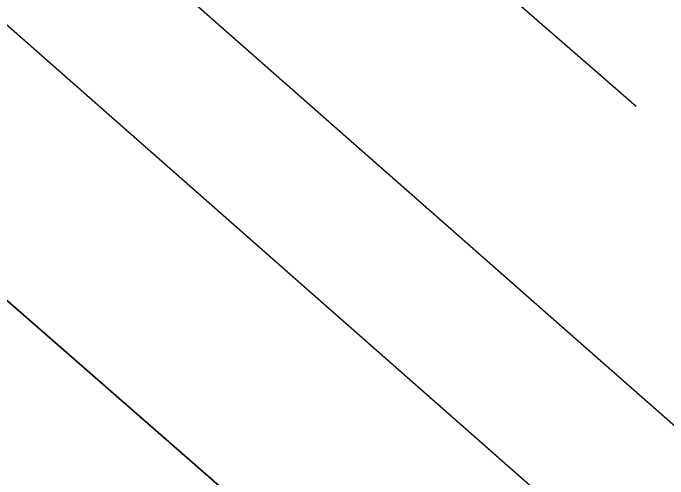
# Model space of a CAD drawing. Extents: x 390844 to 396105, y 6060704 to 6064255.
# Drawn here: x 394041.68 to 394065.07, y 6062437.93 to 6062454.56 of the extents above; entities that cross this region are included whole.
import ezdxf

# ---------------------------------------------------------------- set-up
doc = ezdxf.new("R2010")
doc.units = 0
doc.header["$LTSCALE"] = 5
doc.linetypes.add('foc-ACCESSROAD', pattern=[3.75, 2.5, -1.25])
for name, color, linetype in [('F-AR', 190, 'foc-ACCESSROAD'), ('F-RW', 190, 'Continuous'), ('P-PROPOSED', 10, 'Continuous')]:
    doc.layers.add(name, color=color, linetype=linetype)

msp = doc.modelspace()

# ---------------------------------------------------------------- linework, layer by layer
at = {"layer": 'F-AR', "flags": 128}
for points in [[(396100.435, 6061546.973), (395999.286, 6061414.415), (395811.386, 6061289), (395568.874, 6061112.825), (395137.021, 6061489.46), (393841.815, 6062618.304), (393595.123, 6062847.379), (393074.842, 6063328.946), (392566.324, 6063799.403), (392374.278, 6063977.52), (391668.15, 6063990.466), (391668.683, 6064010.451), (392382.266, 6063997.369), (392566.966, 6063826.391), (392573.726, 6064110.357)], [(392593.71, 6064109.751), (392586.525, 6063807.949), (393088.421, 6063343.62), (393608.715, 6062862.04), (393779.902, 6062703.077), (393782.59, 6062705.97), (393799.162, 6062694.429), (393794.556, 6062689.47), (393855.188, 6062633.168), (395150.159, 6061504.529), (395570.011, 6061138.361), (395800.015, 6061305.447), (395985.404, 6061429.186), (396089.747, 6061565.886), (396102.527, 6061582.631)]]:
    msp.add_lwpolyline(points, dxfattribs=at)
at = {"layer": 'F-RW', "flags": 128}
for points in [[(396100.435, 6061546.973), (395999.286, 6061414.415), (395811.386, 6061289), (395568.874, 6061112.825), (395137.021, 6061489.46), (394711.15, 6061860.63), (393841.815, 6062618.304), (393595.123, 6062847.379), (393074.842, 6063328.946), (392653.868, 6063718.411), (392566.324, 6063799.403), (392573.726, 6064110.357)], [(392343.484, 6063750.489), (392470.441, 6063877.41), (392551.778, 6063813.212), (392557.526, 6063793.924), (392749.226, 6063616.573), (392756.711, 6063623.266), (393074.842, 6063328.946), (393595.123, 6062847.379), (393841.815, 6062618.304), (394346.811, 6062178.171)]]:
    msp.add_lwpolyline(points, dxfattribs=at)
at = {"layer": 'P-PROPOSED', "flags": 128}
for points in [[(394258.287, 6062265.309), (394138.515, 6062375.408), (393898.567, 6062586.529), (393878.358, 6062578.835), (393864.288, 6062590.562), (393869.974, 6062613.683), (393819.321, 6062661.139), (393498.821, 6062952.826), (393374.051, 6063070.139), (393101.557, 6063319.747), (392852.654, 6063549.19), (392788.045, 6063609.519), (392750.936, 6063642.549), (392541.799, 6063838.396), (392466.647, 6063896.458), (392418.347, 6063937.261), (392391.875, 6063955.894)], [(392389.347, 6063951.561), (392415.29, 6063933.301), (392463.505, 6063892.569), (392538.556, 6063834.586), (392747.566, 6063638.858), (392784.678, 6063605.825), (392849.254, 6063545.526), (393098.175, 6063316.067), (393370.651, 6063066.475), (393495.427, 6062949.157), (393815.93, 6062657.467), (393864.422, 6062612.036), (393858.689, 6062588.722), (393877.404, 6062573.123), (393897.528, 6062580.785), (394135.172, 6062371.691), (394255.008, 6062261.535), (394354.643, 6062179.788)]]:
    msp.add_lwpolyline(points, dxfattribs=at)

doc.saveas('drawing.dxf')
